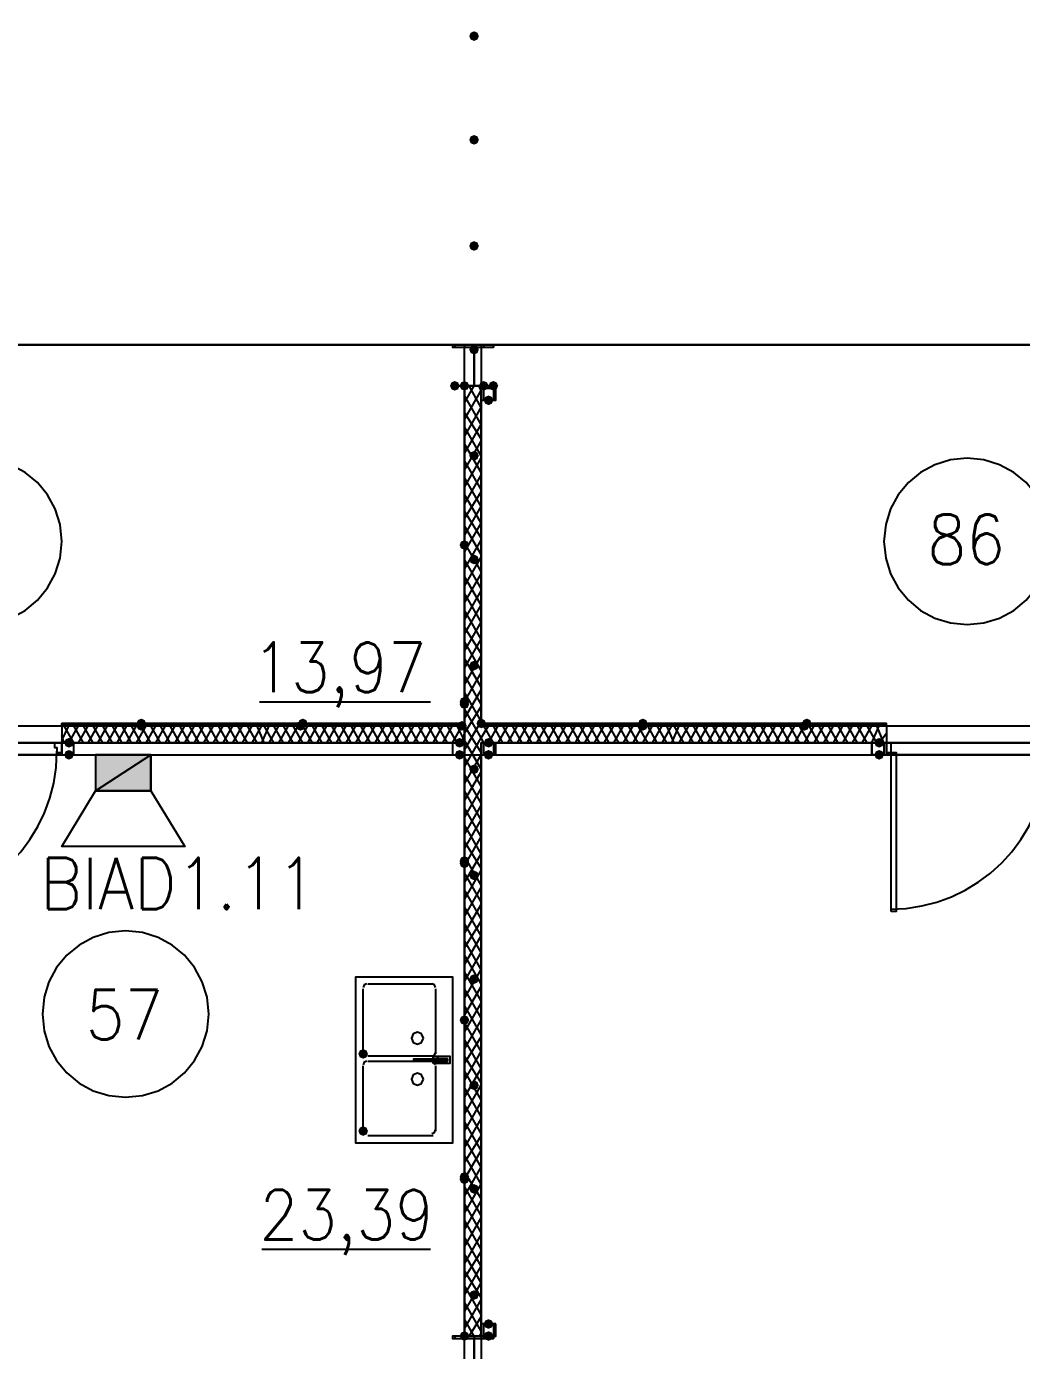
# Model space of a CAD drawing. Header units: millimetres. Extents: x 0 to 420, y 0 to 297.
# Drawn here: x 265.45 to 282.92, y 139.36 to 162.6 of the extents above; entities that cross this region are included whole.
import ezdxf

# ---------------------------------------------------------------- set-up
doc = ezdxf.new("R2010")
doc.units = ezdxf.units.MM
doc.layers.get('0').update_dxf_attribs({"linetype": 'CONTINUOUS'})
doc.styles.get("Standard").update_dxf_attribs({"font": 'STANDARD'})

msp = doc.modelspace()

# ---------------------------------------------------------------- hatches: boundary and pattern name
at = {"true_color": 0x000007}
for points in [[(273.388667, 162.433), (273.363796, 162.373204), (273.304, 162.348333), (273.244204, 162.373204), (273.219333, 162.433), (273.244204, 162.492796), (273.304, 162.517667), (273.363796, 162.492796)], [(273.388667, 160.612667), (273.363796, 160.552871), (273.304, 160.528), (273.244204, 160.552871), (273.219333, 160.612667), (273.244204, 160.672462), (273.304, 160.697333), (273.363796, 160.672463)], [(273.388667, 158.75), (273.363796, 158.690204), (273.304, 158.665333), (273.244204, 158.690204), (273.219333, 158.75), (273.244204, 158.809796), (273.304, 158.834667), (273.363796, 158.809796)], [(273.388667, 156.929667), (273.363796, 156.869871), (273.304, 156.845), (273.244204, 156.869871), (273.219333, 156.929667), (273.244204, 156.989462), (273.304, 157.014333), (273.363796, 156.989463)], [(273.05, 156.294667), (273.025129, 156.234871), (272.965333, 156.21), (272.905538, 156.234871), (272.880667, 156.294667), (272.905537, 156.354462), (272.965333, 156.379333), (273.025129, 156.354463)], [(273.219333, 156.294667), (273.194462, 156.234871), (273.134667, 156.21), (273.074871, 156.234871), (273.05, 156.294667), (273.074871, 156.354462), (273.134667, 156.379333), (273.194462, 156.354463)], [(273.558, 156.294667), (273.533129, 156.234871), (273.473333, 156.21), (273.413537, 156.234871), (273.388667, 156.294667), (273.413537, 156.354462), (273.473333, 156.379333), (273.533129, 156.354463)], [(273.727333, 156.294667), (273.702463, 156.234871), (273.642667, 156.21), (273.582871, 156.234871), (273.558, 156.294667), (273.582871, 156.354462), (273.642667, 156.379333), (273.702462, 156.354463)], [(273.642667, 156.040667), (273.617796, 155.980871), (273.558, 155.956), (273.498204, 155.980871), (273.473333, 156.040667), (273.498204, 156.100462), (273.558, 156.125333), (273.617796, 156.100463)], [(273.388667, 155.067), (273.363796, 155.007204), (273.304, 154.982333), (273.244204, 155.007204), (273.219333, 155.067), (273.244204, 155.126796), (273.304, 155.151667), (273.363796, 155.126796)], [(273.388667, 153.246667), (273.363796, 153.186871), (273.304, 153.162), (273.244204, 153.186871), (273.219333, 153.246667), (273.244204, 153.306462), (273.304, 153.331333), (273.363796, 153.306463)], [(273.388667, 151.384), (273.363796, 151.324204), (273.304, 151.299333), (273.244204, 151.324204), (273.219333, 151.384), (273.244204, 151.443796), (273.304, 151.468667), (273.363796, 151.443796)], [(266.276667, 150.029333), (266.251796, 149.969538), (266.192, 149.944667), (266.132204, 149.969538), (266.107333, 150.029333), (266.132204, 150.089129), (266.192, 150.114), (266.251796, 150.089129)], [(273.134667, 150.029333), (273.109796, 149.969538), (273.05, 149.944667), (272.990204, 149.969538), (272.965333, 150.029333), (272.990204, 150.089129), (273.05, 150.114), (273.109796, 150.089129)], [(273.642667, 150.029333), (273.617796, 149.969538), (273.558, 149.944667), (273.498204, 149.969538), (273.473333, 150.029333), (273.498204, 150.089129), (273.558, 150.114), (273.617796, 150.089129)], [(280.500667, 150.029333), (280.475796, 149.969538), (280.416, 149.944667), (280.356204, 149.969538), (280.331333, 150.029333), (280.356204, 150.089129), (280.416, 150.114), (280.475796, 150.089129)], [(266.276667, 149.817667), (266.251796, 149.757871), (266.192, 149.733), (266.132204, 149.757871), (266.107333, 149.817667), (266.132204, 149.877462), (266.192, 149.902333), (266.251796, 149.877463)], [(273.134667, 149.817667), (273.109796, 149.757871), (273.05, 149.733), (272.990204, 149.757871), (272.965333, 149.817667), (272.990204, 149.877462), (273.05, 149.902333), (273.109796, 149.877463)], [(273.642667, 149.817667), (273.617796, 149.757871), (273.558, 149.733), (273.498204, 149.757871), (273.473333, 149.817667), (273.498204, 149.877462), (273.558, 149.902333), (273.617796, 149.877463)], [(280.500667, 149.817667), (280.475796, 149.757871), (280.416, 149.733), (280.356204, 149.757871), (280.331333, 149.817667), (280.356204, 149.877462), (280.416, 149.902333), (280.475796, 149.877463)], [(273.388667, 149.563667), (273.363796, 149.503871), (273.304, 149.479), (273.244204, 149.503871), (273.219333, 149.563667), (273.244204, 149.623462), (273.304, 149.648333), (273.363796, 149.623463)], [(273.388667, 147.701), (273.363796, 147.641204), (273.304, 147.616333), (273.244204, 147.641204), (273.219333, 147.701), (273.244204, 147.760796), (273.304, 147.785667), (273.363796, 147.760796)], [(273.388667, 145.880667), (273.363796, 145.820871), (273.304, 145.796), (273.244204, 145.820871), (273.219333, 145.880667), (273.244204, 145.940462), (273.304, 145.965333), (273.363796, 145.940463)], [(271.441333, 144.568333), (271.416462, 144.508537), (271.356667, 144.483667), (271.296871, 144.508537), (271.272, 144.568333), (271.296871, 144.628129), (271.356667, 144.653), (271.416462, 144.628129)], [(273.388667, 144.018), (273.363796, 143.958204), (273.304, 143.933333), (273.244204, 143.958204), (273.219333, 144.018), (273.244204, 144.077796), (273.304, 144.102667), (273.363796, 144.077796)], [(271.441333, 143.213667), (271.416462, 143.153871), (271.356667, 143.129), (271.296871, 143.153871), (271.272, 143.213667), (271.296871, 143.273462), (271.356667, 143.298333), (271.416462, 143.273463)], [(273.388667, 142.197667), (273.363796, 142.137871), (273.304, 142.113), (273.244204, 142.137871), (273.219333, 142.197667), (273.244204, 142.257462), (273.304, 142.282333), (273.363796, 142.257463)], [(273.388667, 140.335), (273.363796, 140.275204), (273.304, 140.250333), (273.244204, 140.275204), (273.219333, 140.335), (273.244204, 140.394796), (273.304, 140.419667), (273.363796, 140.394796)], [(273.642667, 139.827), (273.617796, 139.767204), (273.558, 139.742333), (273.498204, 139.767204), (273.473333, 139.827), (273.498204, 139.886796), (273.558, 139.911667), (273.617796, 139.886796)], [(273.642667, 139.615333), (273.617796, 139.555537), (273.558, 139.530667), (273.498204, 139.555537), (273.473333, 139.615333), (273.498204, 139.675129), (273.558, 139.7), (273.617796, 139.675129)]]:
    msp.add_hatch(color=0, dxfattribs=at).paths.add_polyline_path(points, flags=0)
at = {"true_color": 0x0000fe}
for points in [[(273.219333, 156.294667), (273.194462, 156.234871), (273.134667, 156.21), (273.074871, 156.234871), (273.05, 156.294667), (273.074871, 156.354462), (273.134667, 156.379333), (273.194462, 156.354463)], [(273.219333, 156.294667), (273.194462, 156.234871), (273.134667, 156.21), (273.074871, 156.234871), (273.05, 156.294667), (273.074871, 156.354462), (273.134667, 156.379333), (273.194462, 156.354463)], [(273.219333, 153.500667), (273.194462, 153.440871), (273.134667, 153.416), (273.074871, 153.440871), (273.05, 153.500667), (273.074871, 153.560462), (273.134667, 153.585333), (273.194462, 153.560463)], [(273.219333, 153.500667), (273.194462, 153.440871), (273.134667, 153.416), (273.074871, 153.440871), (273.05, 153.500667), (273.074871, 153.560462), (273.134667, 153.585333), (273.194462, 153.560463)], [(273.219333, 150.749), (273.194462, 150.689204), (273.134667, 150.664333), (273.074871, 150.689204), (273.05, 150.749), (273.074871, 150.808796), (273.134667, 150.833667), (273.194462, 150.808796)], [(273.219333, 150.706667), (273.194462, 150.646871), (273.134667, 150.622), (273.074871, 150.646871), (273.05, 150.706667), (273.074871, 150.766462), (273.134667, 150.791333), (273.194462, 150.766463)], [(267.546667, 150.368), (267.521796, 150.308204), (267.462, 150.283333), (267.402204, 150.308204), (267.377333, 150.368), (267.402204, 150.427796), (267.462, 150.452667), (267.521796, 150.427796)], [(267.546667, 150.325667), (267.521796, 150.265871), (267.462, 150.241), (267.402204, 150.265871), (267.377333, 150.325667), (267.402204, 150.385462), (267.462, 150.410333), (267.521796, 150.385463)], [(270.340667, 150.325667), (270.315796, 150.265871), (270.256, 150.241), (270.196204, 150.265871), (270.171333, 150.325667), (270.196204, 150.385462), (270.256, 150.410333), (270.315796, 150.385463)], [(270.383, 150.368), (270.358129, 150.308204), (270.298333, 150.283333), (270.238538, 150.308204), (270.213667, 150.368), (270.238537, 150.427796), (270.298333, 150.452667), (270.358129, 150.427796)], [(273.177, 150.325667), (273.152129, 150.265871), (273.092333, 150.241), (273.032537, 150.265871), (273.007667, 150.325667), (273.032537, 150.385462), (273.092333, 150.410333), (273.152129, 150.385463)], [(273.177, 150.325667), (273.152129, 150.265871), (273.092333, 150.241), (273.032537, 150.265871), (273.007667, 150.325667), (273.032537, 150.385462), (273.092333, 150.410333), (273.152129, 150.385463)], [(273.515667, 150.368), (273.490796, 150.308204), (273.431, 150.283333), (273.371204, 150.308204), (273.346333, 150.368), (273.371204, 150.427796), (273.431, 150.452667), (273.490796, 150.427796)], [(273.515667, 150.368), (273.490796, 150.308204), (273.431, 150.283333), (273.371204, 150.308204), (273.346333, 150.368), (273.371204, 150.427796), (273.431, 150.452667), (273.490796, 150.427796)], [(276.352, 150.368), (276.327129, 150.308204), (276.267333, 150.283333), (276.207538, 150.308204), (276.182667, 150.368), (276.207537, 150.427796), (276.267333, 150.452667), (276.327129, 150.427796)], [(276.352, 150.325667), (276.327129, 150.265871), (276.267333, 150.241), (276.207538, 150.265871), (276.182667, 150.325667), (276.207537, 150.385462), (276.267333, 150.410333), (276.327129, 150.385463)], [(279.188333, 150.325667), (279.163462, 150.265871), (279.103667, 150.241), (279.043871, 150.265871), (279.019, 150.325667), (279.043871, 150.385462), (279.103667, 150.410333), (279.163462, 150.385463)], [(279.230667, 150.368), (279.205796, 150.308204), (279.146, 150.283333), (279.086204, 150.308204), (279.061333, 150.368), (279.086204, 150.427796), (279.146, 150.452667), (279.205796, 150.427796)], [(273.219333, 147.955), (273.194462, 147.895204), (273.134667, 147.870333), (273.074871, 147.895204), (273.05, 147.955), (273.074871, 148.014796), (273.134667, 148.039667), (273.194462, 148.014796)], [(273.219333, 147.912667), (273.194462, 147.852871), (273.134667, 147.828), (273.074871, 147.852871), (273.05, 147.912667), (273.074871, 147.972462), (273.134667, 147.997333), (273.194462, 147.972463)], [(273.219333, 145.161), (273.194462, 145.101204), (273.134667, 145.076333), (273.074871, 145.101204), (273.05, 145.161), (273.074871, 145.220796), (273.134667, 145.245667), (273.194462, 145.220796)], [(273.219333, 145.161), (273.194462, 145.101204), (273.134667, 145.076333), (273.074871, 145.101204), (273.05, 145.161), (273.074871, 145.220796), (273.134667, 145.245667), (273.194462, 145.220796)], [(273.219333, 142.409333), (273.194462, 142.349537), (273.134667, 142.324667), (273.074871, 142.349537), (273.05, 142.409333), (273.074871, 142.469129), (273.134667, 142.494), (273.194462, 142.469129)], [(273.219333, 142.367), (273.194462, 142.307204), (273.134667, 142.282333), (273.074871, 142.307204), (273.05, 142.367), (273.074871, 142.426796), (273.134667, 142.451667), (273.194462, 142.426796)], [(273.219333, 139.615333), (273.194462, 139.555537), (273.134667, 139.530667), (273.074871, 139.555537), (273.05, 139.615333), (273.074871, 139.675129), (273.134667, 139.7), (273.194462, 139.675129)]]:
    msp.add_hatch(color=0, dxfattribs=at).paths.add_polyline_path(points, flags=0)
at = {"true_color": 0x000007}
h = msp.add_hatch(color=0, dxfattribs=at)
h.paths.add_polyline_path([(273.134667, 156.294667), (273.134667, 139.615333)], flags=0)
h.paths.add_polyline_path([(273.134667, 139.615333), (273.134667, 156.294667)], flags=0)
h = msp.add_hatch(color=0, dxfattribs=at)
h.paths.add_polyline_path([(273.092333, 150.368), (266.065, 150.368), (273.092333, 150.325667)], flags=0)
h.paths.add_polyline_path([(266.065, 150.368), (273.092333, 150.325667), (266.065, 150.325667)], flags=0)
h = msp.add_hatch(color=0, dxfattribs=at)
h.paths.add_polyline_path([(280.543, 150.368), (273.431, 150.368), (280.543, 150.325667)], flags=0)
h.paths.add_polyline_path([(273.431, 150.368), (280.543, 150.325667), (273.431, 150.325667)], flags=0)
at = {"true_color": 0x000052}
h = msp.add_hatch(color=0, dxfattribs=at)
h.paths.add_polyline_path([(267.631334, 149.182666), (266.657667, 149.182666), (267.631334, 149.817666)], flags=0)
h.paths.add_polyline_path([(266.657667, 149.182666), (267.631334, 149.817666), (266.657667, 149.817666)], flags=0)

# ---------------------------------------------------------------- linework, layer by layer
at = {"color": 0, "true_color": 0x000005}
msp.add_lwpolyline([(227.711001, 149.817666), (250.909667, 149.817666), (250.909667, 138.175999), (252.899334, 138.175999), (252.899334, 138.133666), (252.899334, 138.175999), (256.159001, 138.175999), (256.159001, 149.817666), (373.168334, 149.817666), (373.168334, 175.048333), (260.773334, 175.048333), (255.100667, 175.048333), (255.100667, 153.966333), (254.889001, 153.966333), (254.592667, 153.966333), (254.592667, 186.393666), (253.830667, 186.393666), (238.633001, 186.393666), (238.633001, 175.048333), (226.737334, 175.048333), (122.343335, 175.048333)], dxfattribs=at)
at = {"color": 0, "true_color": 0x000008}
msp.add_lwpolyline([(255.524, 157.014333), (376.978333, 157.014333), (376.978333, 167.851667), (255.524, 167.851667)], close=True, dxfattribs=at)
at = {"color": 0, "true_color": 0x0000ab}
for points in [[(273.134667, 157.014333), (255.524, 157.014333), (255.524, 150.325667), (273.134667, 150.325667)], [(273.431, 157.014333), (273.431, 150.325667), (290.533667, 150.325667), (290.533667, 157.014333)]]:
    msp.add_lwpolyline(points, close=True, dxfattribs=at)
at = {"color": 0, "true_color": 0x000007}
for points in [[(273.642667, 157.014333), (272.923, 157.014333), (272.923, 156.972), (273.304, 156.972), (273.304, 156.294667), (272.923, 156.294667), (273.642667, 156.294667), (273.304, 156.294667), (273.304, 156.972), (273.642667, 156.972)], [(273.134667, 156.294667), (273.134667, 139.615333)], [(273.134667, 139.615333), (273.134667, 156.294667)], [(273.134667, 139.615333), (273.134667, 156.294667)], [(273.134667, 139.615333), (273.134667, 156.294667)], [(273.685, 156.294667), (273.431, 156.294667), (273.431, 156.040667), (273.685, 156.040667)], [(273.642667, 156.252333), (273.642667, 156.040667), (273.473333, 156.040667), (273.473333, 156.252333)], [(273.092333, 150.368), (266.065, 150.368), (273.092333, 150.325667)], [(266.065, 150.368), (273.092333, 150.325667), (266.065, 150.325667)], [(266.065, 150.325667), (266.065, 150.368), (273.092333, 150.368), (273.092333, 150.325667), (266.065, 150.325667), (273.092333, 150.325667), (273.092333, 150.368), (266.065, 150.368)], [(280.543, 150.368), (273.431, 150.368), (280.543, 150.325667)], [(273.431, 150.368), (280.543, 150.325667), (273.431, 150.325667)], [(280.543, 150.368), (273.431, 150.368), (273.431, 150.325667), (280.543, 150.325667)], [(280.543, 150.368), (273.431, 150.368), (273.431, 150.325667), (280.543, 150.325667)], [(273.134667, 150.029333), (255.524, 150.029333), (255.524, 138.895667), (273.134667, 138.895667)], [(265.938, 150.029333), (265.938, 149.944667), (265.980333, 149.944667), (265.980333, 149.86), (266.065, 149.86), (266.065, 150.029333)], [(266.276667, 150.029333), (266.065, 150.029333), (266.065, 149.817667), (266.276667, 149.817667), (266.276667, 150.029333), (266.065, 150.029333), (266.065, 149.817667), (266.276667, 149.817667)], [(273.134667, 150.029333), (272.923, 150.029333), (272.923, 149.817667), (273.134667, 149.817667), (273.134667, 150.029333), (272.923, 150.029333), (272.923, 149.817667), (273.134667, 149.817667)], [(273.685, 150.029333), (273.431, 150.029333), (273.431, 149.817667), (273.685, 149.817667)], [(273.431, 138.895667), (290.533667, 138.895667), (290.533667, 150.029333), (273.431, 150.029333)], [(273.642667, 150.029333), (273.642667, 149.817667), (273.473333, 149.817667), (273.473333, 150.029333)], [(280.543, 150.029333), (280.289, 150.029333), (280.289, 149.817667), (280.543, 149.817667)], [(280.500667, 150.029333), (280.500667, 149.817667), (280.289, 149.817667), (280.289, 150.029333)], [(280.543, 150.029333), (280.543, 149.86), (280.627667, 149.86), (280.627667, 149.944667), (280.627667, 150.029333)], [(280.627667, 147.066), (280.627667, 149.86), (280.712333, 149.86), (280.712333, 147.066)], [(271.229667, 143.044333), (271.229667, 145.880667), (271.229667, 145.923), (271.272, 145.923), (272.880667, 145.923), (272.923, 145.923), (272.923, 145.880667), (272.923, 143.044333), (272.923, 143.002), (272.880667, 143.002), (271.272, 143.002), (271.229667, 143.002)], [(272.415, 144.8435), (272.384007, 144.91834), (272.309167, 144.949333), (272.234327, 144.91834), (272.203333, 144.8435), (272.234327, 144.76866), (272.309167, 144.737667), (272.384007, 144.76866)], [(272.245667, 144.441333), (272.245667, 144.483667), (272.838333, 144.483667), (272.838333, 144.441333)], [(272.584333, 144.526), (272.669, 144.526), (272.669, 144.483667), (272.584333, 144.483667)], [(272.584333, 144.399), (272.584333, 144.441333), (272.669, 144.441333), (272.669, 144.399)], [(272.669, 144.399), (272.669, 144.441333), (272.838333, 144.441333), (272.838333, 144.483667), (272.669, 144.483667), (272.669, 144.526), (272.880667, 144.526), (272.880667, 144.399)], [(272.415, 144.123833), (272.384007, 144.198673), (272.309167, 144.229667), (272.234327, 144.198673), (272.203333, 144.123833), (272.234327, 144.048993), (272.309167, 144.018), (272.384007, 144.048993)], [(273.685, 139.827), (273.431, 139.827), (273.431, 139.615333), (273.685, 139.615333)], [(273.642667, 139.827), (273.642667, 139.615333), (273.473333, 139.615333), (273.473333, 139.827)], [(273.642667, 139.615333), (272.923, 139.615333), (272.923, 139.573), (273.304, 139.573), (273.304, 138.938), (272.923, 138.938), (272.923, 138.895667), (273.642667, 138.895667), (273.642667, 138.938), (273.304, 138.938), (273.304, 139.573), (273.642667, 139.573)]]:
    msp.add_lwpolyline(points, close=True, dxfattribs=at)
for points in [[(272.965333, 157.014333), (272.965333, 156.972)], [(273.134667, 157.014333), (273.134667, 156.972)], [(273.304, 157.014333), (273.304, 156.294667)], [(273.473333, 157.014333), (273.473333, 156.972)], [(273.642667, 157.014333), (273.642667, 156.972)], [(273.134667, 156.252333), (273.177, 156.294667)], [(273.134667, 155.998333), (273.304, 156.294667)], [(273.134667, 139.615333), (273.134667, 156.294667), (273.134667, 139.615333), (273.134667, 156.294667)], [(273.134667, 156.294667), (273.134667, 150.325667)], [(273.431, 150.325667), (273.431, 156.294667), (273.134667, 156.294667)], [(273.134667, 155.702), (273.431, 156.21)], [(273.431, 155.913667), (273.219333, 156.294667)], [(273.431, 156.21), (273.388667, 156.294667)], [(273.558, 156.294667), (273.558, 156.252333)], [(273.431, 155.617333), (273.134667, 156.125333)], [(273.134667, 155.405667), (273.431, 155.913667)], [(273.431, 155.363333), (273.134667, 155.829)], [(273.134667, 155.109333), (273.431, 155.617333)], [(273.431, 155.067), (273.134667, 155.575)], [(273.134667, 154.813), (273.431, 155.321)], [(273.431, 154.770667), (273.134667, 155.278667)], [(266.065, 153.564167), (266.035328, 153.85851), (265.950228, 154.132662), (265.815572, 154.380749), (265.637232, 154.596899), (265.421083, 154.775238), (265.172996, 154.909894), (264.898844, 154.994995), (264.6045, 155.024667), (264.310156, 154.994995), (264.036004, 154.909894), (263.787917, 154.775238), (263.571768, 154.596899), (263.393428, 154.380749), (263.258772, 154.132662), (263.173672, 153.85851), (263.144, 153.564167)], [(273.134667, 154.516667), (273.431, 155.024667)], [(283.421667, 153.564167), (283.391995, 153.85851), (283.306894, 154.132662), (283.172238, 154.380749), (282.993899, 154.596899), (282.777749, 154.775238), (282.529662, 154.909894), (282.25551, 154.994995), (281.961167, 155.024667), (281.666823, 154.994995), (281.392671, 154.909894), (281.144584, 154.775238), (280.928434, 154.596899), (280.750095, 154.380749), (280.615439, 154.132662), (280.530339, 153.85851), (280.500667, 153.564167)], [(273.431, 154.474333), (273.134667, 154.982333)], [(273.134667, 154.220333), (273.431, 154.728333)], [(273.431, 154.178), (273.134667, 154.686)], [(273.134667, 153.966333), (273.431, 154.432)], [(273.431, 153.881667), (273.134667, 154.389667)], [(273.134667, 153.67), (273.431, 154.178)], [(273.431, 153.627667), (273.134667, 154.093333)], [(273.134667, 153.373667), (273.431, 153.881667)], [(273.431, 153.331333), (273.134667, 153.839333)], [(263.144, 153.564167), (263.173672, 153.269823), (263.258772, 152.995671), (263.393428, 152.747584), (263.571768, 152.531434), (263.787917, 152.353095), (264.036004, 152.218439), (264.310156, 152.133339), (264.6045, 152.103667), (264.898844, 152.133339), (265.172996, 152.218439), (265.421083, 152.353095), (265.637232, 152.531434), (265.815572, 152.747584), (265.950228, 152.995671), (266.035328, 153.269823), (266.065, 153.564167)], [(273.134667, 153.077333), (273.431, 153.585333)], [(273.431, 153.035), (273.134667, 153.543)], [(280.500667, 153.564167), (280.530339, 153.269823), (280.615439, 152.995671), (280.750095, 152.747584), (280.928434, 152.531434), (281.144584, 152.353095), (281.392671, 152.218439), (281.666823, 152.133339), (281.961167, 152.103667), (282.25551, 152.133339), (282.529662, 152.218439), (282.777749, 152.353095), (282.993899, 152.531434), (283.172238, 152.747584), (283.306894, 152.995671), (283.391995, 153.269823), (283.421667, 153.564167)], [(273.134667, 152.781), (273.431, 153.289)], [(273.431, 152.738667), (273.134667, 153.246667)], [(273.134667, 152.484667), (273.431, 152.992667)], [(273.431, 152.442333), (273.134667, 152.950333)], [(273.134667, 152.188333), (273.431, 152.696333)], [(273.431, 152.146), (273.134667, 152.654)], [(273.134667, 151.934333), (273.431, 152.442333)], [(273.431, 151.849667), (273.134667, 152.357667)], [(273.134667, 151.638), (273.431, 152.146)], [(273.431, 151.595667), (273.134667, 152.061333)], [(273.134667, 151.341667), (273.431, 151.849667)], [(273.431, 151.299333), (273.134667, 151.807333)], [(273.134667, 151.045333), (273.431, 151.553333)], [(273.431, 151.003), (273.134667, 151.511)], [(273.134667, 150.749), (273.431, 151.257)], [(273.431, 150.706667), (273.134667, 151.214667)], [(273.134667, 150.452667), (273.431, 150.960667)], [(273.431, 150.410333), (273.134667, 150.918333)], [(269.536333, 150.749), (272.542, 150.749)], [(273.134667, 150.198667), (273.431, 150.664333)], [(273.431, 150.114), (273.134667, 150.622)], [(273.134667, 149.902333), (273.431, 150.410333)], [(273.092333, 150.325667), (266.065, 150.325667), (273.092333, 150.368), (266.065, 150.368)], [(266.065, 150.071667), (266.192, 150.325667)], [(266.065, 150.325667), (266.065, 150.029333)], [(266.065, 150.325667), (266.065, 150.029333)], [(273.134667, 150.325667), (266.065, 150.325667)], [(266.107333, 150.029333), (266.065, 150.156333)], [(266.276667, 150.029333), (266.107333, 150.325667)], [(266.192, 150.029333), (266.361333, 150.325667)], [(266.446, 150.029333), (266.276667, 150.325667)], [(266.361333, 150.029333), (266.530667, 150.325667)], [(266.615333, 150.029333), (266.446, 150.325667)], [(266.530667, 150.029333), (266.7, 150.325667)], [(266.784667, 150.029333), (266.615333, 150.325667)], [(266.7, 150.029333), (266.869333, 150.325667)], [(266.954, 150.029333), (266.784667, 150.325667)], [(266.869333, 150.029333), (267.038667, 150.325667)], [(267.123333, 150.029333), (266.954, 150.325667)], [(267.038667, 150.029333), (267.208, 150.325667)], [(267.292667, 150.029333), (267.123333, 150.325667)], [(267.208, 150.029333), (267.377333, 150.325667)], [(267.462, 150.029333), (267.292667, 150.325667)], [(267.377333, 150.029333), (267.546667, 150.325667)], [(267.631333, 150.029333), (267.462, 150.325667)], [(267.546667, 150.029333), (267.716, 150.325667)], [(267.800667, 150.029333), (267.631333, 150.325667)], [(267.716, 150.029333), (267.885333, 150.325667)], [(267.97, 150.029333), (267.800667, 150.325667)], [(267.885333, 150.029333), (268.054667, 150.325667)], [(268.139333, 150.029333), (267.97, 150.325667)], [(268.054667, 150.029333), (268.224, 150.325667)], [(268.308667, 150.029333), (268.139333, 150.325667)], [(268.224, 150.029333), (268.393333, 150.325667)], [(268.478, 150.029333), (268.308667, 150.325667)], [(268.393333, 150.029333), (268.562667, 150.325667)], [(268.647333, 150.029333), (268.478, 150.325667)], [(268.562667, 150.029333), (268.732, 150.325667)], [(268.816667, 150.029333), (268.647333, 150.325667)], [(268.732, 150.029333), (268.901333, 150.325667)], [(268.986, 150.029333), (268.816667, 150.325667)], [(268.901333, 150.029333), (269.070667, 150.325667)], [(269.155333, 150.029333), (268.986, 150.325667)], [(269.070667, 150.029333), (269.24, 150.325667)], [(269.324667, 150.029333), (269.155333, 150.325667)], [(269.24, 150.029333), (269.409333, 150.325667)], [(269.494, 150.029333), (269.324667, 150.325667)], [(269.409333, 150.029333), (269.578667, 150.325667)], [(269.621, 150.029333), (269.494, 150.325667)], [(269.578667, 150.029333), (269.705667, 150.325667)], [(269.790333, 150.029333), (269.621, 150.325667)], [(269.705667, 150.029333), (269.875, 150.325667)], [(269.959667, 150.029333), (269.790333, 150.325667)], [(269.875, 150.029333), (270.044333, 150.325667)], [(270.129, 150.029333), (269.959667, 150.325667)], [(270.044333, 150.029333), (270.213667, 150.325667)], [(270.298333, 150.029333), (270.129, 150.325667)], [(270.213667, 150.029333), (270.383, 150.325667)], [(270.467667, 150.029333), (270.298333, 150.325667)], [(270.383, 150.029333), (270.552333, 150.325667)], [(270.637, 150.029333), (270.467667, 150.325667)], [(270.552333, 150.029333), (270.721667, 150.325667)], [(270.806333, 150.029333), (270.637, 150.325667)], [(270.721667, 150.029333), (270.891, 150.325667)], [(270.975667, 150.029333), (270.806333, 150.325667)], [(270.891, 150.029333), (271.060333, 150.325667)], [(271.145, 150.029333), (270.975667, 150.325667)], [(271.060333, 150.029333), (271.229667, 150.325667)], [(271.314333, 150.029333), (271.145, 150.325667)], [(271.229667, 150.029333), (271.399, 150.325667)], [(271.483667, 150.029333), (271.314333, 150.325667)], [(271.399, 150.029333), (271.568333, 150.325667)], [(271.653, 150.029333), (271.483667, 150.325667)], [(271.568333, 150.029333), (271.737667, 150.325667)], [(271.822333, 150.029333), (271.653, 150.325667)], [(271.737667, 150.029333), (271.907, 150.325667)], [(271.991667, 150.029333), (271.822333, 150.325667)], [(271.907, 150.029333), (272.076333, 150.325667)], [(272.161, 150.029333), (271.991667, 150.325667)], [(272.076333, 150.029333), (272.245667, 150.325667)], [(272.330333, 150.029333), (272.161, 150.325667)], [(272.245667, 150.029333), (272.415, 150.325667)], [(272.499667, 150.029333), (272.330333, 150.325667)], [(272.415, 150.029333), (272.584333, 150.325667)], [(272.669, 150.029333), (272.499667, 150.325667)], [(272.584333, 150.029333), (272.753667, 150.325667)], [(272.838333, 150.029333), (272.669, 150.325667)], [(272.753667, 150.029333), (272.923, 150.325667)], [(273.007667, 150.029333), (272.838333, 150.325667)], [(272.923, 150.029333), (273.092333, 150.325667)], [(273.134667, 150.071667), (273.007667, 150.325667)], [(273.092333, 150.029333), (273.134667, 150.198667)], [(273.431, 149.86), (273.134667, 150.325667)], [(280.543, 150.368), (273.431, 150.368), (280.543, 150.368), (273.431, 150.325667)], [(273.431, 150.114), (273.558, 150.325667)], [(280.543, 150.325667), (273.431, 150.325667)], [(273.642667, 150.029333), (273.473333, 150.325667)], [(273.558, 150.029333), (273.727333, 150.325667)], [(273.812, 150.029333), (273.642667, 150.325667)], [(273.727333, 150.029333), (273.896667, 150.325667)], [(273.981333, 150.029333), (273.812, 150.325667)], [(273.896667, 150.029333), (274.066, 150.325667)], [(274.150667, 150.029333), (273.981333, 150.325667)], [(274.066, 150.029333), (274.235333, 150.325667)], [(274.32, 150.029333), (274.150667, 150.325667)], [(274.235333, 150.029333), (274.404667, 150.325667)], [(274.489333, 150.029333), (274.32, 150.325667)], [(274.404667, 150.029333), (274.574, 150.325667)], [(274.658667, 150.029333), (274.489333, 150.325667)], [(274.574, 150.029333), (274.743333, 150.325667)], [(274.828, 150.029333), (274.658667, 150.325667)], [(274.743333, 150.029333), (274.912667, 150.325667)], [(274.997333, 150.029333), (274.828, 150.325667)], [(274.912667, 150.029333), (275.082, 150.325667)], [(275.166667, 150.029333), (274.997333, 150.325667)], [(275.082, 150.029333), (275.251333, 150.325667)], [(275.336, 150.029333), (275.166667, 150.325667)], [(275.251333, 150.029333), (275.420667, 150.325667)], [(275.505333, 150.029333), (275.336, 150.325667)], [(275.420667, 150.029333), (275.59, 150.325667)], [(275.674667, 150.029333), (275.505333, 150.325667)], [(275.59, 150.029333), (275.759333, 150.325667)], [(275.844, 150.029333), (275.674667, 150.325667)], [(275.759333, 150.029333), (275.928667, 150.325667)], [(276.013333, 150.029333), (275.844, 150.325667)], [(275.928667, 150.029333), (276.098, 150.325667)], [(276.182667, 150.029333), (276.013333, 150.325667)], [(276.098, 150.029333), (276.267333, 150.325667)], [(276.352, 150.029333), (276.182667, 150.325667)], [(276.267333, 150.029333), (276.436667, 150.325667)], [(276.521333, 150.029333), (276.352, 150.325667)], [(276.436667, 150.029333), (276.606, 150.325667)], [(276.690667, 150.029333), (276.521333, 150.325667)], [(276.606, 150.029333), (276.775333, 150.325667)], [(276.817667, 150.029333), (276.690667, 150.325667)], [(276.775333, 150.029333), (276.902333, 150.325667)], [(276.987, 150.029333), (276.817667, 150.325667)], [(276.902333, 150.029333), (277.071667, 150.325667)], [(277.156333, 150.029333), (276.987, 150.325667)], [(277.071667, 150.029333), (277.241, 150.325667)], [(277.325667, 150.029333), (277.156333, 150.325667)], [(277.241, 150.029333), (277.410333, 150.325667)], [(277.495, 150.029333), (277.325667, 150.325667)], [(277.410333, 150.029333), (277.579667, 150.325667)], [(277.664333, 150.029333), (277.495, 150.325667)], [(277.579667, 150.029333), (277.749, 150.325667)], [(277.833667, 150.029333), (277.664333, 150.325667)], [(277.749, 150.029333), (277.918333, 150.325667)], [(278.003, 150.029333), (277.833667, 150.325667)], [(277.918333, 150.029333), (278.087667, 150.325667)], [(278.172333, 150.029333), (278.003, 150.325667)], [(278.087667, 150.029333), (278.257, 150.325667)], [(278.341667, 150.029333), (278.172333, 150.325667)], [(278.257, 150.029333), (278.426333, 150.325667)], [(278.511, 150.029333), (278.341667, 150.325667)], [(278.426333, 150.029333), (278.595667, 150.325667)], [(278.680333, 150.029333), (278.511, 150.325667)], [(278.595667, 150.029333), (278.765, 150.325667)], [(278.849667, 150.029333), (278.680333, 150.325667)], [(278.765, 150.029333), (278.934333, 150.325667)], [(279.019, 150.029333), (278.849667, 150.325667)], [(278.934333, 150.029333), (279.103667, 150.325667)], [(279.188333, 150.029333), (279.019, 150.325667)], [(279.103667, 150.029333), (279.273, 150.325667)], [(279.357667, 150.029333), (279.188333, 150.325667)], [(279.273, 150.029333), (279.442333, 150.325667)], [(279.527, 150.029333), (279.357667, 150.325667)], [(279.442333, 150.029333), (279.611667, 150.325667)], [(279.696333, 150.029333), (279.527, 150.325667)], [(279.611667, 150.029333), (279.781, 150.325667)], [(279.865667, 150.029333), (279.696333, 150.325667)], [(279.781, 150.029333), (279.950333, 150.325667)], [(280.035, 150.029333), (279.865667, 150.325667)], [(279.950333, 150.029333), (280.119667, 150.325667)], [(280.204333, 150.029333), (280.035, 150.325667)], [(280.119667, 150.029333), (280.289, 150.325667)], [(280.373667, 150.029333), (280.204333, 150.325667)], [(280.289, 150.029333), (280.416, 150.325667)], [(280.500667, 150.029333), (280.373667, 150.325667)], [(280.416, 150.029333), (280.543, 150.198667)], [(280.543, 150.325667), (280.500667, 150.325667)], [(280.543, 150.325667), (280.543, 150.029333)], [(280.543, 150.325667), (280.543, 150.029333)], [(264.583333, 150.029333), (266.065, 150.029333), (266.065, 149.944667)], [(266.065, 149.944667), (266.065, 149.817667), (264.583333, 149.817667)], [(266.065, 150.029333), (273.134667, 150.029333)], [(273.134667, 149.606), (273.431, 150.114)], [(273.431, 149.563667), (273.134667, 150.071667)], [(273.134667, 150.029333), (273.134667, 139.615333), (273.431, 139.615333), (273.431, 150.029333)], [(273.473333, 150.029333), (273.431, 150.114)], [(273.431, 150.029333), (280.543, 150.029333)], [(280.543, 149.944667), (280.543, 150.029333), (281.982333, 150.029333)], [(281.982333, 149.817667), (280.543, 149.817667), (280.543, 149.944667)], [(281.982333, 150.029333), (283.464, 150.029333), (283.464, 149.944667)], [(283.464, 149.944667), (283.464, 149.817667), (281.982333, 149.817667)], [(263.2075, 147.108333), (263.491009, 147.122649), (263.766327, 147.164667), (264.032061, 147.232993), (264.286818, 147.326234), (264.529204, 147.442996), (264.757824, 147.581886), (264.971286, 147.741509), (265.168195, 147.920472), (265.347158, 148.117381), (265.506781, 148.330843), (265.64567, 148.559463), (265.762432, 148.801849), (265.855674, 149.056605), (265.924, 149.32234), (265.966018, 149.597658), (265.980333, 149.881167)], [(273.134667, 149.309667), (273.431, 149.817667)], [(273.431, 149.267333), (273.134667, 149.775333)], [(280.6065, 147.108333), (280.890009, 147.122649), (281.165327, 147.164667), (281.431061, 147.232993), (281.685818, 147.326234), (281.928204, 147.442996), (282.156824, 147.581886), (282.370286, 147.741509), (282.567195, 147.920472), (282.746158, 148.117381), (282.905781, 148.330843), (283.04467, 148.559463), (283.161432, 148.801849), (283.254674, 149.056605), (283.323, 149.32234), (283.365018, 149.597658), (283.379333, 149.881167)], [(273.134667, 149.013333), (273.431, 149.521333)], [(273.431, 148.971), (273.134667, 149.479)], [(273.134667, 148.717), (273.431, 149.225)], [(273.431, 148.674667), (273.134667, 149.182667)], [(273.134667, 148.420667), (273.431, 148.928667)], [(273.431, 148.378333), (273.134667, 148.886333)], [(273.134667, 148.166667), (273.431, 148.674667)], [(273.431, 148.082), (273.134667, 148.59)], [(273.134667, 147.870333), (273.431, 148.378333)], [(273.431, 147.828), (273.134667, 148.293667)], [(273.134667, 147.574), (273.431, 148.082)], [(273.431, 147.531667), (273.134667, 148.039667)], [(273.134667, 147.277667), (273.431, 147.785667)], [(273.431, 147.235333), (273.134667, 147.743333)], [(273.134667, 146.981333), (273.431, 147.489333)], [(273.431, 146.939), (273.134667, 147.447)], [(273.134667, 146.685), (273.431, 147.193)], [(273.431, 146.642667), (273.134667, 147.150667)], [(273.134667, 146.431), (273.431, 146.896667)], [(268.647333, 145.266833), (268.617661, 145.561177), (268.532561, 145.835329), (268.397905, 146.083416), (268.219566, 146.299566), (268.003416, 146.477905), (267.755329, 146.612561), (267.481177, 146.697661), (267.186833, 146.727333), (266.89249, 146.697661), (266.618338, 146.612561), (266.370251, 146.477905), (266.154101, 146.299566), (265.975762, 146.083416), (265.841106, 145.835329), (265.756005, 145.561177), (265.726333, 145.266833)], [(273.431, 146.346333), (273.134667, 146.854333)], [(273.134667, 146.134667), (273.431, 146.642667)], [(273.431, 146.05), (273.134667, 146.558)], [(273.134667, 145.838333), (273.431, 146.346333)], [(273.431, 145.796), (273.134667, 146.304)], [(273.134667, 145.542), (273.431, 146.05)], [(273.431, 145.499667), (273.134667, 146.007667)], [(271.420167, 145.796), (271.375272, 145.777394), (271.356667, 145.7325)], [(271.441333, 145.796), (272.584333, 145.796)], [(272.626667, 145.7325), (272.608061, 145.777394), (272.563167, 145.796)], [(273.134667, 145.245667), (273.431, 145.753667)], [(271.356667, 144.568333), (271.356667, 145.711333)], [(272.626667, 145.711333), (272.626667, 144.568333)], [(273.431, 145.203333), (273.134667, 145.711333)], [(265.726333, 145.266833), (265.756005, 144.97249), (265.841106, 144.698338), (265.975762, 144.450251), (266.154101, 144.234101), (266.370251, 144.055762), (266.618338, 143.921106), (266.89249, 143.836005), (267.186833, 143.806333), (267.481177, 143.836005), (267.755329, 143.921106), (268.003416, 144.055762), (268.219566, 144.234101), (268.397905, 144.450251), (268.532561, 144.698338), (268.617661, 144.97249), (268.647333, 145.266833)], [(273.134667, 144.949333), (273.431, 145.457333)], [(273.431, 144.907), (273.134667, 145.415)], [(273.134667, 144.653), (273.431, 145.161)], [(273.431, 144.610667), (273.134667, 145.118667)], [(273.134667, 144.399), (273.431, 144.864667)], [(273.431, 144.314333), (273.134667, 144.822333)], [(271.356667, 144.5895), (271.375272, 144.544605), (271.420167, 144.526)], [(272.563167, 144.526), (272.608061, 144.544605), (272.626667, 144.5895)], [(273.134667, 144.102667), (273.431, 144.610667)], [(271.420167, 144.441333), (271.375272, 144.422728), (271.356667, 144.377833)], [(271.356667, 143.213667), (271.356667, 144.356667)], [(272.584333, 144.526), (271.441333, 144.526)], [(271.441333, 144.441333), (272.584333, 144.441333)], [(272.626667, 144.377833), (272.608061, 144.422728), (272.563167, 144.441333)], [(272.626667, 144.356667), (272.626667, 143.213667)], [(273.431, 144.060333), (273.134667, 144.526)], [(273.134667, 143.806333), (273.431, 144.314333)], [(273.431, 143.764), (273.134667, 144.272)], [(273.134667, 143.51), (273.431, 144.018)], [(273.431, 143.467667), (273.134667, 143.975667)], [(273.134667, 143.213667), (273.431, 143.721667)], [(273.431, 143.171333), (273.134667, 143.679333)], [(273.134667, 142.917333), (273.431, 143.425333)], [(271.356667, 143.234833), (271.375272, 143.189939), (271.420167, 143.171333)], [(272.563167, 143.171333), (272.608061, 143.189939), (272.626667, 143.234833)], [(273.431, 142.875), (273.134667, 143.383)], [(272.584333, 143.129), (271.441333, 143.129)], [(273.134667, 142.663333), (273.431, 143.129)], [(273.431, 142.578667), (273.134667, 143.086667)], [(273.134667, 142.367), (273.431, 142.875)], [(273.431, 142.282333), (273.134667, 142.790333)], [(273.134667, 142.070667), (273.431, 142.578667)], [(273.431, 142.028333), (273.134667, 142.494)], [(273.134667, 141.774333), (273.431, 142.282333)], [(273.431, 141.732), (273.134667, 142.24)], [(273.134667, 141.478), (273.431, 141.986)], [(273.431, 141.435667), (273.134667, 141.943667)], [(273.134667, 141.181667), (273.431, 141.689667)], [(273.431, 141.139333), (273.134667, 141.647333)], [(273.134667, 140.885333), (273.431, 141.393333)], [(273.431, 140.843), (273.134667, 141.351)], [(269.578667, 141.139333), (272.542, 141.139333)], [(273.134667, 140.631333), (273.431, 141.097)], [(273.431, 140.546667), (273.134667, 141.054667)], [(273.134667, 140.335), (273.431, 140.843)], [(273.431, 140.292667), (273.134667, 140.758333)], [(273.134667, 140.038667), (273.431, 140.546667)], [(273.431, 139.996333), (273.134667, 140.504333)], [(273.134667, 139.742333), (273.431, 140.250333)], [(273.431, 139.7), (273.134667, 140.208)], [(273.304, 139.615333), (273.134667, 139.911667)], [(273.219333, 139.615333), (273.431, 139.954)], [(272.965333, 139.615333), (272.965333, 139.573)], [(273.177, 139.615333), (273.134667, 139.615333)], [(273.134667, 139.615333), (273.134667, 139.573)], [(273.304, 139.615333), (273.304, 138.895667)], [(273.388667, 139.615333), (273.431, 139.657667)], [(273.473333, 139.615333), (273.473333, 139.573)], [(273.642667, 139.615333), (273.642667, 139.573)]]:
    msp.add_lwpolyline(points, dxfattribs=at)
at = {"color": 0, "true_color": 0x000052}
msp.add_lwpolyline([(267.631334, 149.182666), (267.631334, 149.817666), (266.657667, 149.817666), (266.657667, 149.182666), (267.631334, 149.182666), (268.224001, 148.208999), (266.065001, 148.208999), (266.657667, 149.182666)], dxfattribs=at)
for points in [[(267.631334, 149.182666), (266.657667, 149.182666), (267.631334, 149.817666)], [(266.657667, 149.182666), (267.631334, 149.817666), (266.657667, 149.817666)]]:
    msp.add_lwpolyline(points, close=True, dxfattribs=at)

# ---------------------------------------------------------------- texts
at = {"color": 0, "true_color": 0x000007, "attachment_point": 1}
for s, insert, char_height, width in [('86', (281.26266, 154.034036), 0.872032, 1.06581688), ('13,97', (269.409326, 151.790366), 0.872032, 2.56764984), ('BIAD1.11', (265.684007, 148.009873), 0.90154, 4.30735779), ('57', (266.488333, 145.694364), 0.872032, 1.06581688), ('23,39', (269.53633, 142.180702), 0.872032, 2.76143456)]:
    msp.add_mtext(s, dxfattribs=dict(at, insert=insert, char_height=char_height, width=width))

doc.saveas('drawing.dxf')
